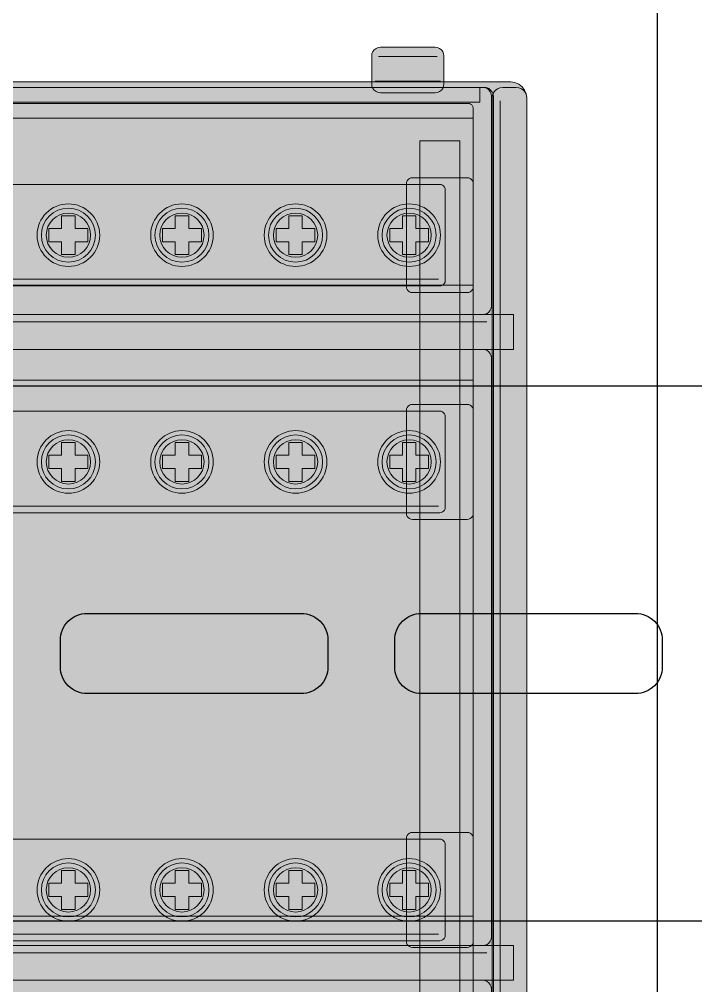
# Model space of a CAD drawing. Header units: millimetres. Extents: x 2517 to 4319, y 573 to 1664.
# Drawn here: x 2937.7 to 2988.3, y 631.2 to 703.5 of the extents above; entities that cross this region are included whole.
import ezdxf

# ---------------------------------------------------------------- set-up
doc = ezdxf.new("R2010")
doc.units = ezdxf.units.MM
for name, color, linetype, lineweight in [('EKF_DETAILS', 7, 'Continuous', 5), ('EKF_FILL', 7, 'Continuous', 5), ('EKF_OUTLINE', 7, 'Continuous', 13), ('EKF_TERMINALS', 7, 'Continuous', 5)]:
    doc.layers.add(name, color=color, linetype=linetype, lineweight=lineweight)

# ---------------------------------------------------------------- blocks, each defined once
blk = doc.blocks.new('*U7')
at = {"ltscale": 2}
blk.add_lwpolyline([(0, 20), (0, -20), (895.8, -20), (895.8, 20), (0, 20)], dxfattribs=at)
for points in [[(415.234, 3), (431.234, 3, -0.414214), (433.234, 1), (433.234, -1, -0.414214), (431.234, -3), (415.234, -3, -0.414214), (413.234, -1), (413.234, 1, -0.414214)], [(440.234, 3), (456.234, 3, -0.414214), (458.234, 1), (458.234, -1, -0.414214), (456.234, -3), (440.234, -3, -0.414214), (438.234, -1), (438.234, 1, -0.414214)]]:
    blk.add_lwpolyline(points, format="xyb", close=True, dxfattribs=at)
blk = doc.blocks.new('EKF_CM_4x15')
at = {"layer": 'EKF_FILL', "true_color": 0x74745f}
blk.add_hatch(color=47, dxfattribs=at).paths.add_polyline_path([(129.65, 90.7), (129.818, 90.678), (129.975, 90.613), (130.11, 90.51), (130.213, 90.375), (130.278, 90.218), (130.3, 90.05), (130.3, 87.95), (130.278, 87.782), (130.213, 87.625), (130.11, 87.49), (129.975, 87.387), (129.818, 87.322), (129.65, 87.3), (125.55, 87.3), (125.382, 87.322), (125.225, 87.387), (125.09, 87.49), (124.987, 87.625), (124.922, 87.782), (124.9, 87.95), (124.9, 90.05), (124.922, 90.218), (124.987, 90.375), (125.09, 90.51), (125.225, 90.613), (125.382, 90.678), (125.55, 90.7)])
at = {"layer": 'EKF_FILL', "true_color": 0xe3e8e5}
blk.add_hatch(color=254, dxfattribs=at).paths.add_polyline_path([(135.3, 88.1), (135.611, 88.059), (135.9, 87.939), (136.149, 87.749), (136.339, 87.5), (136.459, 87.211), (136.5, 86.9), (136.5, 1.2), (136.459, 0.889), (136.339, 0.6), (136.149, 0.351), (135.9, 0.161), (135.611, 0.041), (135.3, 0), (1.2, 0), (0.889, 0.041), (0.6, 0.161), (0.351, 0.351), (0.161, 0.6), (0.041, 0.889), (0, 1.2), (0, 86.9), (0.041, 87.211), (0.161, 87.5), (0.351, 87.749), (0.6, 87.939), (0.889, 88.059), (1.2, 88.1)])
at = {"layer": 'EKF_FILL', "true_color": 0x55564e}
blk.add_hatch(color=251, dxfattribs=at).paths.add_polyline_path([(133.3, 87.7), (133.481, 87.676), (133.65, 87.606), (133.795, 87.495), (133.906, 87.35), (133.976, 87.181), (134, 87), (134, 1.4), (133.976, 1.219), (133.906, 1.05), (133.795, 0.905), (133.65, 0.794), (133.481, 0.724), (133.3, 0.7), (3.2, 0.7), (3.019, 0.724), (2.85, 0.794), (2.705, 0.905), (2.594, 1.05), (2.524, 1.219), (2.5, 1.4), (2.5, 87), (2.524, 87.181), (2.594, 87.35), (2.705, 87.495), (2.85, 87.606), (3.019, 87.676), (3.2, 87.7)])
at = {"layer": 'EKF_FILL', "true_color": 0x797c6b}
blk.add_hatch(color=8, dxfattribs=at).paths.add_polyline_path([(3.5, 87.7), (133, 87.7), (133, 86.6), (3.5, 86.6)])
at = {"layer": 'EKF_FILL', "true_color": 0xe4e9e6}
blk.add_hatch(color=254, dxfattribs=at).paths.add_polyline_path([(135.7, 87.7), (135.907, 87.673), (136.1, 87.593), (136.266, 87.466), (136.393, 87.3), (136.473, 87.107), (136.5, 86.9), (136.5, 0.8), (136.473, 0.593), (136.393, 0.4), (136.266, 0.234), (136.1, 0.107), (135.907, 0.027), (135.7, 0), (134.7, 0), (134.493, 0.027), (134.3, 0.107), (134.134, 0.234), (134.007, 0.4), (133.927, 0.593), (133.9, 0.8), (133.9, 86.9), (133.927, 87.107), (134.007, 87.3), (134.134, 87.466), (134.3, 87.593), (134.493, 87.673), (134.7, 87.7)])
at = {"layer": 'EKF_FILL', "true_color": 0x8b8e81}
for points in [[(3.3, 86.9), (133.2, 86.9), (133.2, 85.7), (3.3, 85.7)], [(3.3, 67.3), (133.2, 67.3), (133.2, 66.1), (3.3, 66.1)]]:
    blk.add_hatch(color=252, dxfattribs=at).paths.add_polyline_path(points)
at = {"layer": 'EKF_FILL', "true_color": 0x66665a}
blk.add_hatch(color=251, dxfattribs=at).paths.add_polyline_path([(132.1, 86.5), (132.204, 86.486), (132.3, 86.446), (132.383, 86.383), (132.446, 86.3), (132.486, 86.204), (132.5, 86.1), (132.5, 2.3), (132.486, 2.196), (132.446, 2.1), (132.383, 2.017), (132.3, 1.954), (132.204, 1.914), (132.1, 1.9), (4.4, 1.9), (4.296, 1.914), (4.2, 1.954), (4.117, 2.017), (4.054, 2.1), (4.014, 2.196), (4, 2.3), (4, 86.1), (4.014, 86.204), (4.054, 86.3), (4.117, 86.383), (4.2, 86.446), (4.296, 86.486), (4.4, 86.5)])
at = {"layer": 'EKF_FILL', "true_color": 0x7d7d6d}
blk.add_hatch(color=8, dxfattribs=at).paths.add_polyline_path([(128.5, 83.7), (131.5, 83.7), (131.5, 5), (128.5, 5)])
at = {"layer": 'EKF_FILL', "true_color": 0x8b805d}
for points in [[(130, 80.442), (130.104, 80.428), (130.2, 80.388), (130.283, 80.324), (130.346, 80.242), (130.386, 80.145), (130.4, 80.041), (130.4, 73.242), (130.386, 73.138), (130.346, 73.041), (130.283, 72.959), (130.2, 72.895), (130.104, 72.855), (130, 72.841), (6.5, 72.841), (6.396, 72.855), (6.3, 72.895), (6.217, 72.959), (6.154, 73.041), (6.114, 73.138), (6.1, 73.242), (6.1, 80.041), (6.114, 80.145), (6.154, 80.242), (6.217, 80.324), (6.3, 80.388), (6.396, 80.428), (6.5, 80.442)], [(130, 63.481), (130.104, 63.467), (130.2, 63.427), (130.283, 63.363), (130.346, 63.281), (130.386, 63.184), (130.4, 63.081), (130.4, 56.281), (130.386, 56.177), (130.346, 56.081), (130.283, 55.998), (130.2, 55.934), (130.104, 55.894), (130, 55.881), (6.5, 55.881), (6.396, 55.894), (6.3, 55.934), (6.217, 55.998), (6.154, 56.081), (6.114, 56.177), (6.1, 56.281), (6.1, 63.081), (6.114, 63.184), (6.154, 63.281), (6.217, 63.363), (6.3, 63.427), (6.396, 63.467), (6.5, 63.481)], [(130, 31.463), (130.104, 31.45), (130.2, 31.41), (130.283, 31.346), (130.346, 31.264), (130.386, 31.167), (130.4, 31.064), (130.4, 24.264), (130.386, 24.16), (130.346, 24.064), (130.283, 23.981), (130.2, 23.917), (130.104, 23.877), (130, 23.863), (6.5, 23.863), (6.396, 23.877), (6.3, 23.917), (6.217, 23.981), (6.154, 24.064), (6.114, 24.16), (6.1, 24.264), (6.1, 31.064), (6.114, 31.167), (6.154, 31.264), (6.217, 31.346), (6.3, 31.41), (6.396, 31.45), (6.5, 31.463)]]:
    blk.add_hatch(color=45, dxfattribs=at).paths.add_polyline_path(points)
at = {"layer": 'EKF_FILL', "true_color": 0x56594c}
for points in [[(132.05, 80.942), (132.166, 80.926), (132.275, 80.881), (132.368, 80.81), (132.44, 80.716), (132.485, 80.608), (132.5, 80.492), (132.5, 72.791), (132.485, 72.675), (132.44, 72.567), (132.368, 72.473), (132.275, 72.402), (132.166, 72.357), (132.05, 72.341), (127.95, 72.341), (127.834, 72.357), (127.725, 72.402), (127.632, 72.473), (127.56, 72.567), (127.515, 72.675), (127.5, 72.791), (127.5, 80.492), (127.515, 80.608), (127.56, 80.716), (127.632, 80.81), (127.725, 80.881), (127.834, 80.926), (127.95, 80.942)], [(132.05, 63.981), (132.166, 63.965), (132.275, 63.92), (132.368, 63.849), (132.44, 63.756), (132.485, 63.647), (132.5, 63.531), (132.5, 55.831), (132.485, 55.714), (132.44, 55.606), (132.368, 55.512), (132.275, 55.441), (132.166, 55.396), (132.05, 55.381), (127.95, 55.381), (127.834, 55.396), (127.725, 55.441), (127.632, 55.512), (127.56, 55.606), (127.515, 55.714), (127.5, 55.831), (127.5, 63.531), (127.515, 63.647), (127.56, 63.756), (127.632, 63.849), (127.725, 63.92), (127.834, 63.965), (127.95, 63.981)], [(132.05, 31.963), (132.166, 31.948), (132.275, 31.903), (132.368, 31.832), (132.44, 31.738), (132.485, 31.63), (132.5, 31.514), (132.5, 23.814), (132.485, 23.697), (132.44, 23.589), (132.368, 23.495), (132.275, 23.424), (132.166, 23.379), (132.05, 23.363), (127.95, 23.363), (127.834, 23.379), (127.725, 23.424), (127.632, 23.495), (127.56, 23.589), (127.515, 23.697), (127.5, 23.814), (127.5, 31.514), (127.515, 31.63), (127.56, 31.738), (127.632, 31.832), (127.725, 31.903), (127.834, 31.948), (127.95, 31.963)]]:
    blk.add_hatch(color=251, dxfattribs=at).paths.add_polyline_path(points)
at = {"layer": 'EKF_FILL', "true_color": 0x625f4e}
for points in [[(104.561, 76.642), (104.541, 76.336), (104.482, 76.036), (104.383, 75.746), (104.248, 75.472), (104.078, 75.217), (103.876, 74.987), (103.646, 74.785), (103.391, 74.615), (103.117, 74.48), (102.827, 74.381), (102.527, 74.322), (102.221, 74.302), (101.916, 74.322), (101.616, 74.381), (101.326, 74.48), (101.051, 74.615), (100.797, 74.785), (100.567, 74.987), (100.365, 75.217), (100.195, 75.472), (100.06, 75.746), (99.961, 76.036), (99.901, 76.336), (99.881, 76.642), (99.901, 76.947), (99.961, 77.247), (100.06, 77.537), (100.195, 77.811), (100.365, 78.066), (100.567, 78.296), (100.797, 78.498), (101.051, 78.668), (101.326, 78.803), (101.616, 78.902), (101.916, 78.961), (102.221, 78.981), (102.527, 78.961), (102.827, 78.902), (103.117, 78.803), (103.391, 78.668), (103.646, 78.498), (103.876, 78.296), (104.078, 78.066), (104.248, 77.811), (104.383, 77.537), (104.482, 77.247), (104.541, 76.947)], [(113.054, 76.642), (113.034, 76.336), (112.975, 76.036), (112.876, 75.746), (112.741, 75.472), (112.571, 75.217), (112.369, 74.987), (112.139, 74.785), (111.884, 74.615), (111.61, 74.48), (111.32, 74.381), (111.02, 74.322), (110.714, 74.302), (110.409, 74.322), (110.109, 74.381), (109.819, 74.48), (109.544, 74.615), (109.29, 74.785), (109.06, 74.987), (108.858, 75.217), (108.688, 75.472), (108.552, 75.746), (108.454, 76.036), (108.394, 76.336), (108.374, 76.642), (108.394, 76.947), (108.454, 77.247), (108.552, 77.537), (108.688, 77.811), (108.858, 78.066), (109.06, 78.296), (109.29, 78.498), (109.544, 78.668), (109.819, 78.803), (110.109, 78.902), (110.409, 78.961), (110.714, 78.981), (111.02, 78.961), (111.32, 78.902), (111.61, 78.803), (111.884, 78.668), (112.139, 78.498), (112.369, 78.296), (112.571, 78.066), (112.741, 77.811), (112.876, 77.537), (112.975, 77.247), (113.034, 76.947)], [(121.547, 76.642), (121.527, 76.336), (121.467, 76.036), (121.369, 75.746), (121.234, 75.472), (121.064, 75.217), (120.862, 74.987), (120.632, 74.785), (120.377, 74.615), (120.103, 74.48), (119.813, 74.381), (119.513, 74.322), (119.207, 74.302), (118.902, 74.322), (118.602, 74.381), (118.312, 74.48), (118.037, 74.615), (117.783, 74.785), (117.553, 74.987), (117.351, 75.217), (117.181, 75.472), (117.045, 75.746), (116.947, 76.036), (116.887, 76.336), (116.867, 76.642), (116.887, 76.947), (116.947, 77.247), (117.045, 77.537), (117.181, 77.811), (117.351, 78.066), (117.553, 78.296), (117.783, 78.498), (118.037, 78.668), (118.312, 78.803), (118.602, 78.902), (118.902, 78.961), (119.207, 78.981), (119.513, 78.961), (119.813, 78.902), (120.103, 78.803), (120.377, 78.668), (120.632, 78.498), (120.862, 78.296), (121.064, 78.066), (121.234, 77.811), (121.369, 77.537), (121.467, 77.247), (121.527, 76.947)], [(130.04, 76.642), (130.02, 76.336), (129.96, 76.036), (129.862, 75.746), (129.726, 75.472), (129.556, 75.217), (129.355, 74.987), (129.125, 74.785), (128.87, 74.615), (128.595, 74.48), (128.306, 74.381), (128.005, 74.322), (127.7, 74.302), (127.395, 74.322), (127.094, 74.381), (126.805, 74.48), (126.53, 74.615), (126.275, 74.785), (126.045, 74.987), (125.844, 75.217), (125.674, 75.472), (125.538, 75.746), (125.44, 76.036), (125.38, 76.336), (125.36, 76.642), (125.38, 76.947), (125.44, 77.247), (125.538, 77.537), (125.674, 77.811), (125.844, 78.066), (126.045, 78.296), (126.275, 78.498), (126.53, 78.668), (126.805, 78.803), (127.094, 78.902), (127.395, 78.961), (127.7, 78.981), (128.005, 78.961), (128.306, 78.902), (128.595, 78.803), (128.87, 78.668), (129.125, 78.498), (129.355, 78.296), (129.556, 78.066), (129.726, 77.811), (129.862, 77.537), (129.96, 77.247), (130.02, 76.947)], [(104.561, 59.681), (104.541, 59.375), (104.482, 59.075), (104.383, 58.785), (104.248, 58.511), (104.078, 58.256), (103.876, 58.026), (103.646, 57.824), (103.391, 57.654), (103.117, 57.519), (102.827, 57.42), (102.527, 57.361), (102.221, 57.341), (101.916, 57.361), (101.616, 57.42), (101.326, 57.519), (101.051, 57.654), (100.797, 57.824), (100.567, 58.026), (100.365, 58.256), (100.195, 58.511), (100.06, 58.785), (99.961, 59.075), (99.901, 59.375), (99.881, 59.681), (99.901, 59.986), (99.961, 60.286), (100.06, 60.576), (100.195, 60.851), (100.365, 61.105), (100.567, 61.335), (100.797, 61.537), (101.051, 61.707), (101.326, 61.842), (101.616, 61.941), (101.916, 62.001), (102.221, 62.021), (102.527, 62.001), (102.827, 61.941), (103.117, 61.842), (103.391, 61.707), (103.646, 61.537), (103.876, 61.335), (104.078, 61.105), (104.248, 60.851), (104.383, 60.576), (104.482, 60.286), (104.541, 59.986)], [(113.054, 59.681), (113.034, 59.375), (112.975, 59.075), (112.876, 58.785), (112.741, 58.511), (112.571, 58.256), (112.369, 58.026), (112.139, 57.824), (111.884, 57.654), (111.61, 57.519), (111.32, 57.42), (111.02, 57.361), (110.714, 57.341), (110.409, 57.361), (110.109, 57.42), (109.819, 57.519), (109.544, 57.654), (109.29, 57.824), (109.06, 58.026), (108.858, 58.256), (108.688, 58.511), (108.552, 58.785), (108.454, 59.075), (108.394, 59.375), (108.374, 59.681), (108.394, 59.986), (108.454, 60.286), (108.552, 60.576), (108.688, 60.851), (108.858, 61.105), (109.06, 61.335), (109.29, 61.537), (109.544, 61.707), (109.819, 61.842), (110.109, 61.941), (110.409, 62.001), (110.714, 62.021), (111.02, 62.001), (111.32, 61.941), (111.61, 61.842), (111.884, 61.707), (112.139, 61.537), (112.369, 61.335), (112.571, 61.105), (112.741, 60.851), (112.876, 60.576), (112.975, 60.286), (113.034, 59.986)], [(121.547, 59.681), (121.527, 59.375), (121.467, 59.075), (121.369, 58.785), (121.234, 58.511), (121.064, 58.256), (120.862, 58.026), (120.632, 57.824), (120.377, 57.654), (120.103, 57.519), (119.813, 57.42), (119.513, 57.361), (119.207, 57.341), (118.902, 57.361), (118.602, 57.42), (118.312, 57.519), (118.037, 57.654), (117.783, 57.824), (117.553, 58.026), (117.351, 58.256), (117.181, 58.511), (117.045, 58.785), (116.947, 59.075), (116.887, 59.375), (116.867, 59.681), (116.887, 59.986), (116.947, 60.286), (117.045, 60.576), (117.181, 60.851), (117.351, 61.105), (117.553, 61.335), (117.783, 61.537), (118.037, 61.707), (118.312, 61.842), (118.602, 61.941), (118.902, 62.001), (119.207, 62.021), (119.513, 62.001), (119.813, 61.941), (120.103, 61.842), (120.377, 61.707), (120.632, 61.537), (120.862, 61.335), (121.064, 61.105), (121.234, 60.851), (121.369, 60.576), (121.467, 60.286), (121.527, 59.986)], [(130.04, 59.681), (130.02, 59.375), (129.96, 59.075), (129.862, 58.785), (129.726, 58.511), (129.556, 58.256), (129.355, 58.026), (129.125, 57.824), (128.87, 57.654), (128.595, 57.519), (128.306, 57.42), (128.005, 57.361), (127.7, 57.341), (127.395, 57.361), (127.094, 57.42), (126.805, 57.519), (126.53, 57.654), (126.275, 57.824), (126.045, 58.026), (125.844, 58.256), (125.674, 58.511), (125.538, 58.785), (125.44, 59.075), (125.38, 59.375), (125.36, 59.681), (125.38, 59.986), (125.44, 60.286), (125.538, 60.576), (125.674, 60.851), (125.844, 61.105), (126.045, 61.335), (126.275, 61.537), (126.53, 61.707), (126.805, 61.842), (127.094, 61.941), (127.395, 62.001), (127.7, 62.021), (128.005, 62.001), (128.306, 61.941), (128.595, 61.842), (128.87, 61.707), (129.125, 61.537), (129.355, 61.335), (129.556, 61.105), (129.726, 60.851), (129.862, 60.576), (129.96, 60.286), (130.02, 59.986)], [(104.561, 27.664), (104.541, 27.358), (104.482, 27.058), (104.383, 26.768), (104.248, 26.494), (104.078, 26.239), (103.876, 26.009), (103.646, 25.807), (103.391, 25.637), (103.117, 25.502), (102.827, 25.403), (102.527, 25.344), (102.221, 25.324), (101.916, 25.344), (101.616, 25.403), (101.326, 25.502), (101.051, 25.637), (100.797, 25.807), (100.567, 26.009), (100.365, 26.239), (100.195, 26.494), (100.06, 26.768), (99.961, 27.058), (99.901, 27.358), (99.881, 27.664), (99.901, 27.969), (99.961, 28.269), (100.06, 28.559), (100.195, 28.834), (100.365, 29.088), (100.567, 29.318), (100.797, 29.52), (101.051, 29.69), (101.326, 29.825), (101.616, 29.924), (101.916, 29.983), (102.221, 30.004), (102.527, 29.983), (102.827, 29.924), (103.117, 29.825), (103.391, 29.69), (103.646, 29.52), (103.876, 29.318), (104.078, 29.088), (104.248, 28.834), (104.383, 28.559), (104.482, 28.269), (104.541, 27.969)], [(113.054, 27.664), (113.034, 27.358), (112.975, 27.058), (112.876, 26.768), (112.741, 26.494), (112.571, 26.239), (112.369, 26.009), (112.139, 25.807), (111.884, 25.637), (111.61, 25.502), (111.32, 25.403), (111.02, 25.344), (110.714, 25.324), (110.409, 25.344), (110.109, 25.403), (109.819, 25.502), (109.544, 25.637), (109.29, 25.807), (109.06, 26.009), (108.858, 26.239), (108.688, 26.494), (108.552, 26.768), (108.454, 27.058), (108.394, 27.358), (108.374, 27.664), (108.394, 27.969), (108.454, 28.269), (108.552, 28.559), (108.688, 28.834), (108.858, 29.088), (109.06, 29.318), (109.29, 29.52), (109.544, 29.69), (109.819, 29.825), (110.109, 29.924), (110.409, 29.983), (110.714, 30.004), (111.02, 29.983), (111.32, 29.924), (111.61, 29.825), (111.884, 29.69), (112.139, 29.52), (112.369, 29.318), (112.571, 29.088), (112.741, 28.834), (112.876, 28.559), (112.975, 28.269), (113.034, 27.969)], [(121.547, 27.664), (121.527, 27.358), (121.467, 27.058), (121.369, 26.768), (121.234, 26.494), (121.064, 26.239), (120.862, 26.009), (120.632, 25.807), (120.377, 25.637), (120.103, 25.502), (119.813, 25.403), (119.513, 25.344), (119.207, 25.324), (118.902, 25.344), (118.602, 25.403), (118.312, 25.502), (118.037, 25.637), (117.783, 25.807), (117.553, 26.009), (117.351, 26.239), (117.181, 26.494), (117.045, 26.768), (116.947, 27.058), (116.887, 27.358), (116.867, 27.664), (116.887, 27.969), (116.947, 28.269), (117.045, 28.559), (117.181, 28.834), (117.351, 29.088), (117.553, 29.318), (117.783, 29.52), (118.037, 29.69), (118.312, 29.825), (118.602, 29.924), (118.902, 29.983), (119.207, 30.004), (119.513, 29.983), (119.813, 29.924), (120.103, 29.825), (120.377, 29.69), (120.632, 29.52), (120.862, 29.318), (121.064, 29.088), (121.234, 28.834), (121.369, 28.559), (121.467, 28.269), (121.527, 27.969)], [(130.04, 27.664), (130.02, 27.358), (129.96, 27.058), (129.862, 26.768), (129.726, 26.494), (129.556, 26.239), (129.355, 26.009), (129.125, 25.807), (128.87, 25.637), (128.595, 25.502), (128.306, 25.403), (128.005, 25.344), (127.7, 25.324), (127.395, 25.344), (127.094, 25.403), (126.805, 25.502), (126.53, 25.637), (126.275, 25.807), (126.045, 26.009), (125.844, 26.239), (125.674, 26.494), (125.538, 26.768), (125.44, 27.058), (125.38, 27.358), (125.36, 27.664), (125.38, 27.969), (125.44, 28.269), (125.538, 28.559), (125.674, 28.834), (125.844, 29.088), (126.045, 29.318), (126.275, 29.52), (126.53, 29.69), (126.805, 29.825), (127.094, 29.924), (127.395, 29.983), (127.7, 30.004), (128.005, 29.983), (128.306, 29.924), (128.595, 29.825), (128.87, 29.69), (129.125, 29.52), (129.355, 29.318), (129.556, 29.088), (129.726, 28.834), (129.862, 28.559), (129.96, 28.269), (130.02, 27.969)]]:
    blk.add_hatch(color=251, dxfattribs=at).paths.add_polyline_path(points)
at = {"layer": 'EKF_FILL', "true_color": 0x909087}
for points in [[(104.241, 76.642), (104.224, 76.378), (104.173, 76.119), (104.088, 75.868), (103.971, 75.632), (103.824, 75.412), (103.65, 75.213), (103.451, 75.039), (103.231, 74.892), (102.994, 74.775), (102.744, 74.69), (102.485, 74.639), (102.221, 74.621), (101.958, 74.639), (101.699, 74.69), (101.448, 74.775), (101.211, 74.892), (100.992, 75.039), (100.793, 75.213), (100.619, 75.412), (100.472, 75.632), (100.355, 75.868), (100.27, 76.119), (100.219, 76.378), (100.201, 76.642), (100.219, 76.905), (100.27, 77.164), (100.355, 77.415), (100.472, 77.651), (100.619, 77.871), (100.793, 78.07), (100.992, 78.244), (101.211, 78.391), (101.448, 78.508), (101.699, 78.593), (101.958, 78.644), (102.221, 78.662), (102.485, 78.644), (102.744, 78.593), (102.994, 78.508), (103.231, 78.391), (103.451, 78.244), (103.65, 78.07), (103.824, 77.871), (103.971, 77.651), (104.088, 77.415), (104.173, 77.164), (104.224, 76.905)], [(112.734, 76.642), (112.717, 76.378), (112.665, 76.119), (112.581, 75.868), (112.464, 75.632), (112.317, 75.412), (112.143, 75.213), (111.944, 75.039), (111.724, 74.892), (111.487, 74.775), (111.237, 74.69), (110.978, 74.639), (110.714, 74.621), (110.451, 74.639), (110.191, 74.69), (109.941, 74.775), (109.704, 74.892), (109.485, 75.039), (109.286, 75.213), (109.112, 75.412), (108.965, 75.632), (108.848, 75.868), (108.763, 76.119), (108.712, 76.378), (108.694, 76.642), (108.712, 76.905), (108.763, 77.164), (108.848, 77.415), (108.965, 77.651), (109.112, 77.871), (109.286, 78.07), (109.485, 78.244), (109.704, 78.391), (109.941, 78.508), (110.191, 78.593), (110.451, 78.644), (110.714, 78.662), (110.978, 78.644), (111.237, 78.593), (111.487, 78.508), (111.724, 78.391), (111.944, 78.244), (112.143, 78.07), (112.317, 77.871), (112.464, 77.651), (112.581, 77.415), (112.665, 77.164), (112.717, 76.905)], [(121.227, 76.642), (121.21, 76.378), (121.158, 76.119), (121.073, 75.868), (120.957, 75.632), (120.81, 75.412), (120.635, 75.213), (120.437, 75.039), (120.217, 74.892), (119.98, 74.775), (119.73, 74.69), (119.471, 74.639), (119.207, 74.621), (118.943, 74.639), (118.684, 74.69), (118.434, 74.775), (118.197, 74.892), (117.977, 75.039), (117.779, 75.213), (117.605, 75.412), (117.458, 75.632), (117.341, 75.868), (117.256, 76.119), (117.204, 76.378), (117.187, 76.642), (117.204, 76.905), (117.256, 77.164), (117.341, 77.415), (117.458, 77.651), (117.605, 77.871), (117.779, 78.07), (117.977, 78.244), (118.197, 78.391), (118.434, 78.508), (118.684, 78.593), (118.943, 78.644), (119.207, 78.662), (119.471, 78.644), (119.73, 78.593), (119.98, 78.508), (120.217, 78.391), (120.437, 78.244), (120.635, 78.07), (120.81, 77.871), (120.957, 77.651), (121.073, 77.415), (121.158, 77.164), (121.21, 76.905)], [(129.72, 76.642), (129.703, 76.378), (129.651, 76.119), (129.566, 75.868), (129.449, 75.632), (129.303, 75.412), (129.128, 75.213), (128.93, 75.039), (128.71, 74.892), (128.473, 74.775), (128.223, 74.69), (127.964, 74.639), (127.7, 74.621), (127.436, 74.639), (127.177, 74.69), (126.927, 74.775), (126.69, 74.892), (126.47, 75.039), (126.272, 75.213), (126.097, 75.412), (125.951, 75.632), (125.834, 75.868), (125.749, 76.119), (125.697, 76.378), (125.68, 76.642), (125.697, 76.905), (125.749, 77.164), (125.834, 77.415), (125.951, 77.651), (126.097, 77.871), (126.272, 78.07), (126.47, 78.244), (126.69, 78.391), (126.927, 78.508), (127.177, 78.593), (127.436, 78.644), (127.7, 78.662), (127.964, 78.644), (128.223, 78.593), (128.473, 78.508), (128.71, 78.391), (128.93, 78.244), (129.128, 78.07), (129.303, 77.871), (129.449, 77.651), (129.566, 77.415), (129.651, 77.164), (129.703, 76.905)], [(104.241, 59.681), (104.224, 59.417), (104.173, 59.158), (104.088, 58.908), (103.971, 58.671), (103.824, 58.451), (103.65, 58.252), (103.451, 58.078), (103.231, 57.931), (102.994, 57.814), (102.744, 57.729), (102.485, 57.678), (102.221, 57.661), (101.958, 57.678), (101.699, 57.729), (101.448, 57.814), (101.211, 57.931), (100.992, 58.078), (100.793, 58.252), (100.619, 58.451), (100.472, 58.671), (100.355, 58.908), (100.27, 59.158), (100.219, 59.417), (100.201, 59.681), (100.219, 59.944), (100.27, 60.203), (100.355, 60.454), (100.472, 60.691), (100.619, 60.91), (100.793, 61.109), (100.992, 61.283), (101.211, 61.43), (101.448, 61.547), (101.699, 61.632), (101.958, 61.683), (102.221, 61.701), (102.485, 61.683), (102.744, 61.632), (102.994, 61.547), (103.231, 61.43), (103.451, 61.283), (103.65, 61.109), (103.824, 60.91), (103.971, 60.691), (104.088, 60.454), (104.173, 60.203), (104.224, 59.944)], [(112.734, 59.681), (112.717, 59.417), (112.665, 59.158), (112.581, 58.908), (112.464, 58.671), (112.317, 58.451), (112.143, 58.252), (111.944, 58.078), (111.724, 57.931), (111.487, 57.814), (111.237, 57.729), (110.978, 57.678), (110.714, 57.661), (110.451, 57.678), (110.191, 57.729), (109.941, 57.814), (109.704, 57.931), (109.485, 58.078), (109.286, 58.252), (109.112, 58.451), (108.965, 58.671), (108.848, 58.908), (108.763, 59.158), (108.712, 59.417), (108.694, 59.681), (108.712, 59.944), (108.763, 60.203), (108.848, 60.454), (108.965, 60.691), (109.112, 60.91), (109.286, 61.109), (109.485, 61.283), (109.704, 61.43), (109.941, 61.547), (110.191, 61.632), (110.451, 61.683), (110.714, 61.701), (110.978, 61.683), (111.237, 61.632), (111.487, 61.547), (111.724, 61.43), (111.944, 61.283), (112.143, 61.109), (112.317, 60.91), (112.464, 60.691), (112.581, 60.454), (112.665, 60.203), (112.717, 59.944)], [(121.227, 59.681), (121.21, 59.417), (121.158, 59.158), (121.073, 58.908), (120.957, 58.671), (120.81, 58.451), (120.635, 58.252), (120.437, 58.078), (120.217, 57.931), (119.98, 57.814), (119.73, 57.729), (119.471, 57.678), (119.207, 57.661), (118.943, 57.678), (118.684, 57.729), (118.434, 57.814), (118.197, 57.931), (117.977, 58.078), (117.779, 58.252), (117.605, 58.451), (117.458, 58.671), (117.341, 58.908), (117.256, 59.158), (117.204, 59.417), (117.187, 59.681), (117.204, 59.944), (117.256, 60.203), (117.341, 60.454), (117.458, 60.691), (117.605, 60.91), (117.779, 61.109), (117.977, 61.283), (118.197, 61.43), (118.434, 61.547), (118.684, 61.632), (118.943, 61.683), (119.207, 61.701), (119.471, 61.683), (119.73, 61.632), (119.98, 61.547), (120.217, 61.43), (120.437, 61.283), (120.635, 61.109), (120.81, 60.91), (120.957, 60.691), (121.073, 60.454), (121.158, 60.203), (121.21, 59.944)], [(129.72, 59.681), (129.703, 59.417), (129.651, 59.158), (129.566, 58.908), (129.449, 58.671), (129.303, 58.451), (129.128, 58.252), (128.93, 58.078), (128.71, 57.931), (128.473, 57.814), (128.223, 57.729), (127.964, 57.678), (127.7, 57.661), (127.436, 57.678), (127.177, 57.729), (126.927, 57.814), (126.69, 57.931), (126.47, 58.078), (126.272, 58.252), (126.097, 58.451), (125.951, 58.671), (125.834, 58.908), (125.749, 59.158), (125.697, 59.417), (125.68, 59.681), (125.697, 59.944), (125.749, 60.203), (125.834, 60.454), (125.951, 60.691), (126.097, 60.91), (126.272, 61.109), (126.47, 61.283), (126.69, 61.43), (126.927, 61.547), (127.177, 61.632), (127.436, 61.683), (127.7, 61.701), (127.964, 61.683), (128.223, 61.632), (128.473, 61.547), (128.71, 61.43), (128.93, 61.283), (129.128, 61.109), (129.303, 60.91), (129.449, 60.691), (129.566, 60.454), (129.651, 60.203), (129.703, 59.944)], [(104.241, 27.664), (104.224, 27.4), (104.173, 27.141), (104.088, 26.89), (103.971, 26.654), (103.824, 26.434), (103.65, 26.235), (103.451, 26.061), (103.231, 25.914), (102.994, 25.797), (102.744, 25.712), (102.485, 25.661), (102.221, 25.643), (101.958, 25.661), (101.699, 25.712), (101.448, 25.797), (101.211, 25.914), (100.992, 26.061), (100.793, 26.235), (100.619, 26.434), (100.472, 26.654), (100.355, 26.89), (100.27, 27.141), (100.219, 27.4), (100.201, 27.664), (100.219, 27.927), (100.27, 28.186), (100.355, 28.437), (100.472, 28.674), (100.619, 28.893), (100.793, 29.092), (100.992, 29.266), (101.211, 29.413), (101.448, 29.53), (101.699, 29.615), (101.958, 29.666), (102.221, 29.684), (102.485, 29.666), (102.744, 29.615), (102.994, 29.53), (103.231, 29.413), (103.451, 29.266), (103.65, 29.092), (103.824, 28.893), (103.971, 28.674), (104.088, 28.437), (104.173, 28.186), (104.224, 27.927)], [(112.734, 27.664), (112.717, 27.4), (112.665, 27.141), (112.581, 26.89), (112.464, 26.654), (112.317, 26.434), (112.143, 26.235), (111.944, 26.061), (111.724, 25.914), (111.487, 25.797), (111.237, 25.712), (110.978, 25.661), (110.714, 25.643), (110.451, 25.661), (110.191, 25.712), (109.941, 25.797), (109.704, 25.914), (109.485, 26.061), (109.286, 26.235), (109.112, 26.434), (108.965, 26.654), (108.848, 26.89), (108.763, 27.141), (108.712, 27.4), (108.694, 27.664), (108.712, 27.927), (108.763, 28.186), (108.848, 28.437), (108.965, 28.674), (109.112, 28.893), (109.286, 29.092), (109.485, 29.266), (109.704, 29.413), (109.941, 29.53), (110.191, 29.615), (110.451, 29.666), (110.714, 29.684), (110.978, 29.666), (111.237, 29.615), (111.487, 29.53), (111.724, 29.413), (111.944, 29.266), (112.143, 29.092), (112.317, 28.893), (112.464, 28.674), (112.581, 28.437), (112.665, 28.186), (112.717, 27.927)], [(121.227, 27.664), (121.21, 27.4), (121.158, 27.141), (121.073, 26.89), (120.957, 26.654), (120.81, 26.434), (120.635, 26.235), (120.437, 26.061), (120.217, 25.914), (119.98, 25.797), (119.73, 25.712), (119.471, 25.661), (119.207, 25.643), (118.943, 25.661), (118.684, 25.712), (118.434, 25.797), (118.197, 25.914), (117.977, 26.061), (117.779, 26.235), (117.605, 26.434), (117.458, 26.654), (117.341, 26.89), (117.256, 27.141), (117.204, 27.4), (117.187, 27.664), (117.204, 27.927), (117.256, 28.186), (117.341, 28.437), (117.458, 28.674), (117.605, 28.893), (117.779, 29.092), (117.977, 29.266), (118.197, 29.413), (118.434, 29.53), (118.684, 29.615), (118.943, 29.666), (119.207, 29.684), (119.471, 29.666), (119.73, 29.615), (119.98, 29.53), (120.217, 29.413), (120.437, 29.266), (120.635, 29.092), (120.81, 28.893), (120.957, 28.674), (121.073, 28.437), (121.158, 28.186), (121.21, 27.927)], [(129.72, 27.664), (129.703, 27.4), (129.651, 27.141), (129.566, 26.89), (129.449, 26.654), (129.303, 26.434), (129.128, 26.235), (128.93, 26.061), (128.71, 25.914), (128.473, 25.797), (128.223, 25.712), (127.964, 25.661), (127.7, 25.643), (127.436, 25.661), (127.177, 25.712), (126.927, 25.797), (126.69, 25.914), (126.47, 26.061), (126.272, 26.235), (126.097, 26.434), (125.951, 26.654), (125.834, 26.89), (125.749, 27.141), (125.697, 27.4), (125.68, 27.664), (125.697, 27.927), (125.749, 28.186), (125.834, 28.437), (125.951, 28.674), (126.097, 28.893), (126.272, 29.092), (126.47, 29.266), (126.69, 29.413), (126.927, 29.53), (127.177, 29.615), (127.436, 29.666), (127.7, 29.684), (127.964, 29.666), (128.223, 29.615), (128.473, 29.53), (128.71, 29.413), (128.93, 29.266), (129.128, 29.092), (129.303, 28.893), (129.449, 28.674), (129.566, 28.437), (129.651, 28.186), (129.703, 27.927)]]:
    blk.add_hatch(color=252, dxfattribs=at).paths.add_polyline_path(points)
at = {"layer": 'EKF_FILL', "true_color": 0x797d75}
for points in [[(103.878, 76.642), (103.864, 76.425), (103.821, 76.213), (103.752, 76.008), (103.656, 75.813), (103.536, 75.633), (103.393, 75.47), (103.23, 75.327), (103.05, 75.207), (102.855, 75.111), (102.65, 75.042), (102.438, 74.999), (102.221, 74.985), (102.005, 74.999), (101.793, 75.042), (101.588, 75.111), (101.393, 75.207), (101.213, 75.327), (101.05, 75.47), (100.907, 75.633), (100.787, 75.813), (100.691, 76.008), (100.621, 76.213), (100.579, 76.425), (100.565, 76.642), (100.579, 76.858), (100.621, 77.07), (100.691, 77.275), (100.787, 77.47), (100.907, 77.65), (101.05, 77.813), (101.213, 77.956), (101.393, 78.076), (101.588, 78.172), (101.793, 78.241), (102.005, 78.284), (102.221, 78.298), (102.438, 78.284), (102.65, 78.241), (102.855, 78.172), (103.05, 78.076), (103.23, 77.956), (103.393, 77.813), (103.536, 77.65), (103.656, 77.47), (103.752, 77.275), (103.821, 77.07), (103.864, 76.858)], [(112.371, 76.642), (112.357, 76.425), (112.314, 76.213), (112.245, 76.008), (112.149, 75.813), (112.028, 75.633), (111.886, 75.47), (111.723, 75.327), (111.542, 75.207), (111.348, 75.111), (111.143, 75.042), (110.93, 74.999), (110.714, 74.985), (110.498, 74.999), (110.286, 75.042), (110.08, 75.111), (109.886, 75.207), (109.706, 75.327), (109.543, 75.47), (109.4, 75.633), (109.28, 75.813), (109.184, 76.008), (109.114, 76.213), (109.072, 76.425), (109.058, 76.642), (109.072, 76.858), (109.114, 77.07), (109.184, 77.275), (109.28, 77.47), (109.4, 77.65), (109.543, 77.813), (109.706, 77.956), (109.886, 78.076), (110.08, 78.172), (110.286, 78.241), (110.498, 78.284), (110.714, 78.298), (110.93, 78.284), (111.143, 78.241), (111.348, 78.172), (111.542, 78.076), (111.723, 77.956), (111.886, 77.813), (112.028, 77.65), (112.149, 77.47), (112.245, 77.275), (112.314, 77.07), (112.357, 76.858)], [(120.864, 76.642), (120.849, 76.425), (120.807, 76.213), (120.737, 76.008), (120.642, 75.813), (120.521, 75.633), (120.378, 75.47), (120.215, 75.327), (120.035, 75.207), (119.841, 75.111), (119.636, 75.042), (119.423, 74.999), (119.207, 74.985), (118.991, 74.999), (118.778, 75.042), (118.573, 75.111), (118.379, 75.207), (118.199, 75.327), (118.036, 75.47), (117.893, 75.633), (117.773, 75.813), (117.677, 76.008), (117.607, 76.213), (117.565, 76.425), (117.551, 76.642), (117.565, 76.858), (117.607, 77.07), (117.677, 77.275), (117.773, 77.47), (117.893, 77.65), (118.036, 77.813), (118.199, 77.956), (118.379, 78.076), (118.573, 78.172), (118.778, 78.241), (118.991, 78.284), (119.207, 78.298), (119.423, 78.284), (119.636, 78.241), (119.841, 78.172), (120.035, 78.076), (120.215, 77.956), (120.378, 77.813), (120.521, 77.65), (120.642, 77.47), (120.737, 77.275), (120.807, 77.07), (120.849, 76.858)], [(129.356, 76.642), (129.342, 76.425), (129.3, 76.213), (129.23, 76.008), (129.134, 75.813), (129.014, 75.633), (128.871, 75.47), (128.708, 75.327), (128.528, 75.207), (128.334, 75.111), (128.129, 75.042), (127.916, 74.999), (127.7, 74.985), (127.484, 74.999), (127.271, 75.042), (127.066, 75.111), (126.872, 75.207), (126.692, 75.327), (126.529, 75.47), (126.386, 75.633), (126.266, 75.813), (126.17, 76.008), (126.1, 76.213), (126.058, 76.425), (126.044, 76.642), (126.058, 76.858), (126.1, 77.07), (126.17, 77.275), (126.266, 77.47), (126.386, 77.65), (126.529, 77.813), (126.692, 77.956), (126.872, 78.076), (127.066, 78.172), (127.271, 78.241), (127.484, 78.284), (127.7, 78.298), (127.916, 78.284), (128.129, 78.241), (128.334, 78.172), (128.528, 78.076), (128.708, 77.956), (128.871, 77.813), (129.014, 77.65), (129.134, 77.47), (129.23, 77.275), (129.3, 77.07), (129.342, 76.858)], [(103.878, 59.681), (103.864, 59.464), (103.821, 59.252), (103.752, 59.047), (103.656, 58.852), (103.536, 58.672), (103.393, 58.509), (103.23, 58.366), (103.05, 58.246), (102.855, 58.15), (102.65, 58.081), (102.438, 58.038), (102.221, 58.024), (102.005, 58.038), (101.793, 58.081), (101.588, 58.15), (101.393, 58.246), (101.213, 58.366), (101.05, 58.509), (100.907, 58.672), (100.787, 58.852), (100.691, 59.047), (100.621, 59.252), (100.579, 59.464), (100.565, 59.681), (100.579, 59.897), (100.621, 60.109), (100.691, 60.314), (100.787, 60.509), (100.907, 60.689), (101.05, 60.852), (101.213, 60.995), (101.393, 61.115), (101.588, 61.211), (101.793, 61.281), (102.005, 61.323), (102.221, 61.337), (102.438, 61.323), (102.65, 61.281), (102.855, 61.211), (103.05, 61.115), (103.23, 60.995), (103.393, 60.852), (103.536, 60.689), (103.656, 60.509), (103.752, 60.314), (103.821, 60.109), (103.864, 59.897)], [(112.371, 59.681), (112.357, 59.464), (112.314, 59.252), (112.245, 59.047), (112.149, 58.852), (112.028, 58.672), (111.886, 58.509), (111.723, 58.366), (111.542, 58.246), (111.348, 58.15), (111.143, 58.081), (110.93, 58.038), (110.714, 58.024), (110.498, 58.038), (110.286, 58.081), (110.08, 58.15), (109.886, 58.246), (109.706, 58.366), (109.543, 58.509), (109.4, 58.672), (109.28, 58.852), (109.184, 59.047), (109.114, 59.252), (109.072, 59.464), (109.058, 59.681), (109.072, 59.897), (109.114, 60.109), (109.184, 60.314), (109.28, 60.509), (109.4, 60.689), (109.543, 60.852), (109.706, 60.995), (109.886, 61.115), (110.08, 61.211), (110.286, 61.281), (110.498, 61.323), (110.714, 61.337), (110.93, 61.323), (111.143, 61.281), (111.348, 61.211), (111.542, 61.115), (111.723, 60.995), (111.886, 60.852), (112.028, 60.689), (112.149, 60.509), (112.245, 60.314), (112.314, 60.109), (112.357, 59.897)], [(120.864, 59.681), (120.849, 59.464), (120.807, 59.252), (120.737, 59.047), (120.642, 58.852), (120.521, 58.672), (120.378, 58.509), (120.215, 58.366), (120.035, 58.246), (119.841, 58.15), (119.636, 58.081), (119.423, 58.038), (119.207, 58.024), (118.991, 58.038), (118.778, 58.081), (118.573, 58.15), (118.379, 58.246), (118.199, 58.366), (118.036, 58.509), (117.893, 58.672), (117.773, 58.852), (117.677, 59.047), (117.607, 59.252), (117.565, 59.464), (117.551, 59.681), (117.565, 59.897), (117.607, 60.109), (117.677, 60.314), (117.773, 60.509), (117.893, 60.689), (118.036, 60.852), (118.199, 60.995), (118.379, 61.115), (118.573, 61.211), (118.778, 61.281), (118.991, 61.323), (119.207, 61.337), (119.423, 61.323), (119.636, 61.281), (119.841, 61.211), (120.035, 61.115), (120.215, 60.995), (120.378, 60.852), (120.521, 60.689), (120.642, 60.509), (120.737, 60.314), (120.807, 60.109), (120.849, 59.897)], [(129.356, 59.681), (129.342, 59.464), (129.3, 59.252), (129.23, 59.047), (129.134, 58.852), (129.014, 58.672), (128.871, 58.509), (128.708, 58.366), (128.528, 58.246), (128.334, 58.15), (128.129, 58.081), (127.916, 58.038), (127.7, 58.024), (127.484, 58.038), (127.271, 58.081), (127.066, 58.15), (126.872, 58.246), (126.692, 58.366), (126.529, 58.509), (126.386, 58.672), (126.266, 58.852), (126.17, 59.047), (126.1, 59.252), (126.058, 59.464), (126.044, 59.681), (126.058, 59.897), (126.1, 60.109), (126.17, 60.314), (126.266, 60.509), (126.386, 60.689), (126.529, 60.852), (126.692, 60.995), (126.872, 61.115), (127.066, 61.211), (127.271, 61.281), (127.484, 61.323), (127.7, 61.337), (127.916, 61.323), (128.129, 61.281), (128.334, 61.211), (128.528, 61.115), (128.708, 60.995), (128.871, 60.852), (129.014, 60.689), (129.134, 60.509), (129.23, 60.314), (129.3, 60.109), (129.342, 59.897)], [(103.878, 27.664), (103.864, 27.447), (103.821, 27.235), (103.752, 27.03), (103.656, 26.835), (103.536, 26.655), (103.393, 26.492), (103.23, 26.349), (103.05, 26.229), (102.855, 26.133), (102.65, 26.064), (102.438, 26.021), (102.221, 26.007), (102.005, 26.021), (101.793, 26.064), (101.588, 26.133), (101.393, 26.229), (101.213, 26.349), (101.05, 26.492), (100.907, 26.655), (100.787, 26.835), (100.691, 27.03), (100.621, 27.235), (100.579, 27.447), (100.565, 27.664), (100.579, 27.88), (100.621, 28.092), (100.691, 28.297), (100.787, 28.492), (100.907, 28.672), (101.05, 28.835), (101.213, 28.978), (101.393, 29.098), (101.588, 29.194), (101.793, 29.263), (102.005, 29.306), (102.221, 29.32), (102.438, 29.306), (102.65, 29.263), (102.855, 29.194), (103.05, 29.098), (103.23, 28.978), (103.393, 28.835), (103.536, 28.672), (103.656, 28.492), (103.752, 28.297), (103.821, 28.092), (103.864, 27.88)], [(112.371, 27.664), (112.357, 27.447), (112.314, 27.235), (112.245, 27.03), (112.149, 26.835), (112.028, 26.655), (111.886, 26.492), (111.723, 26.349), (111.542, 26.229), (111.348, 26.133), (111.143, 26.064), (110.93, 26.021), (110.714, 26.007), (110.498, 26.021), (110.286, 26.064), (110.08, 26.133), (109.886, 26.229), (109.706, 26.349), (109.543, 26.492), (109.4, 26.655), (109.28, 26.835), (109.184, 27.03), (109.114, 27.235), (109.072, 27.447), (109.058, 27.664), (109.072, 27.88), (109.114, 28.092), (109.184, 28.297), (109.28, 28.492), (109.4, 28.672), (109.543, 28.835), (109.706, 28.978), (109.886, 29.098), (110.08, 29.194), (110.286, 29.263), (110.498, 29.306), (110.714, 29.32), (110.93, 29.306), (111.143, 29.263), (111.348, 29.194), (111.542, 29.098), (111.723, 28.978), (111.886, 28.835), (112.028, 28.672), (112.149, 28.492), (112.245, 28.297), (112.314, 28.092), (112.357, 27.88)], [(120.864, 27.664), (120.849, 27.447), (120.807, 27.235), (120.737, 27.03), (120.642, 26.835), (120.521, 26.655), (120.378, 26.492), (120.215, 26.349), (120.035, 26.229), (119.841, 26.133), (119.636, 26.064), (119.423, 26.021), (119.207, 26.007), (118.991, 26.021), (118.778, 26.064), (118.573, 26.133), (118.379, 26.229), (118.199, 26.349), (118.036, 26.492), (117.893, 26.655), (117.773, 26.835), (117.677, 27.03), (117.607, 27.235), (117.565, 27.447), (117.551, 27.664), (117.565, 27.88), (117.607, 28.092), (117.677, 28.297), (117.773, 28.492), (117.893, 28.672), (118.036, 28.835), (118.199, 28.978), (118.379, 29.098), (118.573, 29.194), (118.778, 29.263), (118.991, 29.306), (119.207, 29.32), (119.423, 29.306), (119.636, 29.263), (119.841, 29.194), (120.035, 29.098), (120.215, 28.978), (120.378, 28.835), (120.521, 28.672), (120.642, 28.492), (120.737, 28.297), (120.807, 28.092), (120.849, 27.88)], [(129.356, 27.664), (129.342, 27.447), (129.3, 27.235), (129.23, 27.03), (129.134, 26.835), (129.014, 26.655), (128.871, 26.492), (128.708, 26.349), (128.528, 26.229), (128.334, 26.133), (128.129, 26.064), (127.916, 26.021), (127.7, 26.007), (127.484, 26.021), (127.271, 26.064), (127.066, 26.133), (126.872, 26.229), (126.692, 26.349), (126.529, 26.492), (126.386, 26.655), (126.266, 26.835), (126.17, 27.03), (126.1, 27.235), (126.058, 27.447), (126.044, 27.664), (126.058, 27.88), (126.1, 28.092), (126.17, 28.297), (126.266, 28.492), (126.386, 28.672), (126.529, 28.835), (126.692, 28.978), (126.872, 29.098), (127.066, 29.194), (127.271, 29.263), (127.484, 29.306), (127.7, 29.32), (127.916, 29.306), (128.129, 29.263), (128.334, 29.194), (128.528, 29.098), (128.708, 28.978), (128.871, 28.835), (129.014, 28.672), (129.134, 28.492), (129.23, 28.297), (129.3, 28.092), (129.342, 27.88)]]:
    blk.add_hatch(color=8, dxfattribs=at).paths.add_polyline_path(points)
at = {"layer": 'EKF_FILL', "true_color": 0x40473f}
for points in [[(101.716, 78.096), (102.726, 78.096), (102.726, 77.147), (103.676, 77.147), (103.676, 76.136), (102.726, 76.136), (102.726, 75.187), (101.716, 75.187), (101.716, 76.136), (100.767, 76.136), (100.767, 77.147), (101.716, 77.147)], [(110.209, 78.096), (111.219, 78.096), (111.219, 77.147), (112.169, 77.147), (112.169, 76.136), (111.219, 76.136), (111.219, 75.187), (110.209, 75.187), (110.209, 76.136), (109.26, 76.136), (109.26, 77.147), (110.209, 77.147)], [(118.702, 78.096), (119.712, 78.096), (119.712, 77.147), (120.662, 77.147), (120.662, 76.136), (119.712, 76.136), (119.712, 75.187), (118.702, 75.187), (118.702, 76.136), (117.753, 76.136), (117.753, 77.147), (118.702, 77.147)], [(127.195, 78.096), (128.205, 78.096), (128.205, 77.147), (129.154, 77.147), (129.154, 76.136), (128.205, 76.136), (128.205, 75.187), (127.195, 75.187), (127.195, 76.136), (126.246, 76.136), (126.246, 77.147), (127.195, 77.147)], [(101.716, 61.135), (102.726, 61.135), (102.726, 60.186), (103.676, 60.186), (103.676, 59.176), (102.726, 59.176), (102.726, 58.226), (101.716, 58.226), (101.716, 59.176), (100.767, 59.176), (100.767, 60.186), (101.716, 60.186)], [(110.209, 61.135), (111.219, 61.135), (111.219, 60.186), (112.169, 60.186), (112.169, 59.176), (111.219, 59.176), (111.219, 58.226), (110.209, 58.226), (110.209, 59.176), (109.26, 59.176), (109.26, 60.186), (110.209, 60.186)], [(118.702, 61.135), (119.712, 61.135), (119.712, 60.186), (120.662, 60.186), (120.662, 59.176), (119.712, 59.176), (119.712, 58.226), (118.702, 58.226), (118.702, 59.176), (117.753, 59.176), (117.753, 60.186), (118.702, 60.186)], [(127.195, 61.135), (128.205, 61.135), (128.205, 60.186), (129.154, 60.186), (129.154, 59.176), (128.205, 59.176), (128.205, 58.226), (127.195, 58.226), (127.195, 59.176), (126.246, 59.176), (126.246, 60.186), (127.195, 60.186)], [(101.716, 29.118), (102.726, 29.118), (102.726, 28.169), (103.676, 28.169), (103.676, 27.159), (102.726, 27.159), (102.726, 26.209), (101.716, 26.209), (101.716, 27.159), (100.767, 27.159), (100.767, 28.169), (101.716, 28.169)], [(110.209, 29.118), (111.219, 29.118), (111.219, 28.169), (112.169, 28.169), (112.169, 27.159), (111.219, 27.159), (111.219, 26.209), (110.209, 26.209), (110.209, 27.159), (109.26, 27.159), (109.26, 28.169), (110.209, 28.169)], [(118.702, 29.118), (119.712, 29.118), (119.712, 28.169), (120.662, 28.169), (120.662, 27.159), (119.712, 27.159), (119.712, 26.209), (118.702, 26.209), (118.702, 27.159), (117.753, 27.159), (117.753, 28.169), (118.702, 28.169)], [(127.195, 29.118), (128.205, 29.118), (128.205, 28.169), (129.154, 28.169), (129.154, 27.159), (128.205, 27.159), (128.205, 26.209), (127.195, 26.209), (127.195, 27.159), (126.246, 27.159), (126.246, 28.169), (127.195, 28.169)]]:
    blk.add_hatch(color=69, dxfattribs=at).paths.add_polyline_path(points)
at = {"layer": 'EKF_FILL', "true_color": 0x383e35}
for points in [[(3.1, 72.7), (133.4, 72.7), (133.4, 71.2), (3.1, 71.2)], [(3.1, 25.5), (133.4, 25.5), (133.4, 24), (3.1, 24)]]:
    blk.add_hatch(color=250, dxfattribs=at).paths.add_polyline_path(points)
at = {"layer": 'EKF_FILL', "true_color": 0x343930}
for points in [[(1, 70.7), (135.5, 70.7), (135.5, 68.1), (1, 68.1)], [(1, 23.5), (135.5, 23.5), (135.5, 20.9), (1, 20.9)]]:
    blk.add_hatch(color=250, dxfattribs=at).paths.add_polyline_path(points)
at = {"layer": 'EKF_FILL', "true_color": 0x454a40}
blk.add_hatch(color=69, dxfattribs=at).paths.add_polyline_path([(37.45, 61.2), (99.05, 61.2), (99.05, 31.7), (37.45, 31.7)])
at = {"layer": 'EKF_DETAILS', "color": 253, "lineweight": 5, "true_color": 0xbeb69b}
blk.add_line((125.4, 90), (129.8, 90), dxfattribs=at)
at = {"layer": 'EKF_DETAILS', "color": 250, "lineweight": 5, "true_color": 0x292f27}
blk.add_line((125.15, 88.15), (130.05, 88.15), dxfattribs=at)
at = {"layer": 'EKF_DETAILS', "color": 7, "lineweight": 5, "true_color": 0xffffff}
blk.add_line((134.5, 86.7), (134.5, 1), dxfattribs=at)
at = {"layer": 'EKF_DETAILS', "color": 253, "lineweight": 5, "true_color": 0xacafa4}
for p, q in [((4, 85.4), (132.5, 85.4)), ((4, 65.8), (132.5, 65.8))]:
    blk.add_line(p, q, dxfattribs=at)
at = {"layer": 'EKF_DETAILS', "color": 252, "lineweight": 5, "true_color": 0x9a9d8e}
for p, q in [((4, 72.9), (132.5, 72.9)), ((4, 25.7), (132.5, 25.7))]:
    blk.add_line(p, q, dxfattribs=at)
at = {"layer": 'EKF_DETAILS', "color": 252, "lineweight": 5, "true_color": 0x8b9083}
for p, q in [((3, 70.15), (133.5, 70.15)), ((3, 22.95), (133.5, 22.95))]:
    blk.add_line(p, q, dxfattribs=at)
at = {"layer": 'EKF_DETAILS', "color": 250, "lineweight": 5, "true_color": 0x31372c}
blk.add_lwpolyline([(129.65, 90.7), (129.818, 90.678), (129.975, 90.613), (130.11, 90.51), (130.213, 90.375), (130.278, 90.218), (130.3, 90.05), (130.3, 87.95), (130.278, 87.782), (130.213, 87.625), (130.11, 87.49), (129.975, 87.387), (129.818, 87.322), (129.65, 87.3), (125.55, 87.3), (125.382, 87.322), (125.225, 87.387), (125.09, 87.49), (124.987, 87.625), (124.922, 87.782), (124.9, 87.95), (124.9, 90.05), (124.922, 90.218), (124.987, 90.375), (125.09, 90.51), (125.225, 90.613), (125.382, 90.678), (125.55, 90.7)], close=True, dxfattribs=at)
at = {"layer": 'EKF_DETAILS', "color": 250, "lineweight": 5, "true_color": 0x282d29}
blk.add_lwpolyline([(3.2, 87.7), (133.3, 87.7), (133.481, 87.676), (133.65, 87.606), (133.795, 87.495), (133.906, 87.35), (133.976, 87.181), (134, 87), (134, 1.4), (133.976, 1.219), (133.906, 1.05), (133.795, 0.905), (133.65, 0.794), (133.481, 0.724), (133.3, 0.7), (3.2, 0.7)], dxfattribs=at)
at = {"layer": 'EKF_DETAILS', "color": 250, "lineweight": 5, "true_color": 0x30372f}
for points in [[(3.3, 87.7), (133.2, 87.7), (133.368, 87.678), (133.525, 87.613), (133.66, 87.51), (133.763, 87.375), (133.828, 87.218), (133.85, 87.05), (133.85, 71.35), (133.828, 71.182), (133.763, 71.025), (133.66, 70.89), (133.525, 70.787), (133.368, 70.722), (133.2, 70.7), (3.3, 70.7)], [(3.3, 68.1), (133.2, 68.1), (133.368, 68.078), (133.525, 68.013), (133.66, 67.91), (133.763, 67.775), (133.828, 67.618), (133.85, 67.45), (133.85, 24.15), (133.828, 23.982), (133.763, 23.825), (133.66, 23.69), (133.525, 23.587), (133.368, 23.522), (133.2, 23.5), (3.3, 23.5)], [(3.3, 20.9), (133.2, 20.9), (133.368, 20.878), (133.525, 20.813), (133.66, 20.71), (133.763, 20.575), (133.828, 20.418), (133.85, 20.25), (133.85, 1.65), (133.828, 1.482), (133.763, 1.325), (133.66, 1.19), (133.525, 1.087), (133.368, 1.022), (133.2, 1), (3.3, 1)]]:
    blk.add_lwpolyline(points, dxfattribs=at)
at = {"layer": 'EKF_DETAILS', "color": 250, "lineweight": 5, "true_color": 0x373e31}
blk.add_lwpolyline([(3.5, 87.7), (133, 87.7), (133, 86.6), (3.5, 86.6)], close=True, dxfattribs=at)
at = {"layer": 'EKF_DETAILS', "color": 251, "lineweight": 5, "true_color": 0x485046}
blk.add_lwpolyline([(133.9, 0.8), (133.9, 86.9), (133.927, 87.107), (134.007, 87.3), (134.134, 87.466), (134.3, 87.593), (134.493, 87.673), (134.7, 87.7), (135.7, 87.7), (135.907, 87.673), (136.1, 87.593), (136.266, 87.466), (136.393, 87.3), (136.473, 87.107), (136.5, 86.9), (136.5, 0.8)], dxfattribs=at)
at = {"layer": 'EKF_DETAILS', "color": 252, "lineweight": 5, "true_color": 0x8e9188}
blk.add_lwpolyline([(4.4, 86.5), (132.1, 86.5), (132.204, 86.486), (132.3, 86.446), (132.383, 86.383), (132.446, 86.3), (132.486, 86.204), (132.5, 86.1), (132.5, 2.3), (132.486, 2.196), (132.446, 2.1), (132.383, 2.017), (132.3, 1.954), (132.204, 1.914), (132.1, 1.9), (4.4, 1.9)], dxfattribs=at)
at = {"layer": 'EKF_DETAILS', "color": 59, "lineweight": 5, "true_color": 0x484d42}
blk.add_lwpolyline([(128.5, 83.7), (131.5, 83.7), (131.5, 5), (128.5, 5)], close=True, dxfattribs=at)
at = {"layer": 'EKF_DETAILS', "color": 69, "lineweight": 5, "true_color": 0x40463b}
for points in [[(132.05, 80.942), (132.166, 80.926), (132.275, 80.881), (132.368, 80.81), (132.44, 80.716), (132.485, 80.608), (132.5, 80.492), (132.5, 72.791), (132.485, 72.675), (132.44, 72.567), (132.368, 72.473), (132.275, 72.402), (132.166, 72.357), (132.05, 72.341), (127.95, 72.341), (127.834, 72.357), (127.725, 72.402), (127.632, 72.473), (127.56, 72.567), (127.515, 72.675), (127.5, 72.791), (127.5, 80.492), (127.515, 80.608), (127.56, 80.716), (127.632, 80.81), (127.725, 80.881), (127.834, 80.926), (127.95, 80.942)], [(132.05, 63.981), (132.166, 63.965), (132.275, 63.92), (132.368, 63.849), (132.44, 63.756), (132.485, 63.647), (132.5, 63.531), (132.5, 55.831), (132.485, 55.714), (132.44, 55.606), (132.368, 55.512), (132.275, 55.441), (132.166, 55.396), (132.05, 55.381), (127.95, 55.381), (127.834, 55.396), (127.725, 55.441), (127.632, 55.512), (127.56, 55.606), (127.515, 55.714), (127.5, 55.831), (127.5, 63.531), (127.515, 63.647), (127.56, 63.756), (127.632, 63.849), (127.725, 63.92), (127.834, 63.965), (127.95, 63.981)], [(132.05, 31.963), (132.166, 31.948), (132.275, 31.903), (132.368, 31.832), (132.44, 31.738), (132.485, 31.63), (132.5, 31.514), (132.5, 23.814), (132.485, 23.697), (132.44, 23.589), (132.368, 23.495), (132.275, 23.424), (132.166, 23.379), (132.05, 23.363), (127.95, 23.363), (127.834, 23.379), (127.725, 23.424), (127.632, 23.495), (127.56, 23.589), (127.515, 23.697), (127.5, 23.814), (127.5, 31.514), (127.515, 31.63), (127.56, 31.738), (127.632, 31.832), (127.725, 31.903), (127.834, 31.948), (127.95, 31.963)]]:
    blk.add_lwpolyline(points, close=True, dxfattribs=at)
at = {"layer": 'EKF_DETAILS', "color": 250, "lineweight": 5, "true_color": 0x292f28}
for points in [[(1, 70.7), (135.5, 70.7), (135.5, 68.1), (1, 68.1)], [(1, 23.5), (135.5, 23.5), (135.5, 20.9), (1, 20.9)]]:
    blk.add_lwpolyline(points, close=True, dxfattribs=at)
at = {"layer": 'EKF_OUTLINE', "color": 250, "lineweight": 13, "true_color": 0x303733}
blk.add_lwpolyline([(1.2, 88.1), (135.3, 88.1), (135.611, 88.059), (135.9, 87.939), (136.149, 87.749), (136.339, 87.5), (136.459, 87.211), (136.5, 86.9), (136.5, 1.2), (136.459, 0.889), (136.339, 0.6), (136.149, 0.351), (135.9, 0.161), (135.611, 0.041), (135.3, 0), (1.2, 0)], dxfattribs=at)
at = {"layer": 'EKF_TERMINALS', "color": 33, "lineweight": 5, "true_color": 0xb1a078}
for p, q in [((6.6, 73.341), (129.9, 73.341)), ((6.6, 56.381), (129.9, 56.381)), ((6.6, 24.363), (129.9, 24.363))]:
    blk.add_line(p, q, dxfattribs=at)
at = {"layer": 'EKF_TERMINALS', "color": 59, "lineweight": 5, "true_color": 0x4b4e3f}
for points in [[(6.5, 80.442), (130, 80.442), (130.104, 80.428), (130.2, 80.388), (130.283, 80.324), (130.346, 80.242), (130.386, 80.145), (130.4, 80.041), (130.4, 73.242), (130.386, 73.138), (130.346, 73.041), (130.283, 72.959), (130.2, 72.895), (130.104, 72.855), (130, 72.841), (6.5, 72.841)], [(6.5, 63.481), (130, 63.481), (130.104, 63.467), (130.2, 63.427), (130.283, 63.363), (130.346, 63.281), (130.386, 63.184), (130.4, 63.081), (130.4, 56.281), (130.386, 56.177), (130.346, 56.081), (130.283, 55.998), (130.2, 55.934), (130.104, 55.894), (130, 55.881), (6.5, 55.881)], [(6.5, 31.463), (130, 31.463), (130.104, 31.45), (130.2, 31.41), (130.283, 31.346), (130.346, 31.264), (130.386, 31.167), (130.4, 31.064), (130.4, 24.264), (130.386, 24.16), (130.346, 24.064), (130.283, 23.981), (130.2, 23.917), (130.104, 23.877), (130, 23.863), (6.5, 23.863)]]:
    blk.add_lwpolyline(points, dxfattribs=at)
at = {"layer": 'EKF_TERMINALS', "color": 250, "lineweight": 5, "true_color": 0x333a33}
for points in [[(101.716, 78.096), (102.726, 78.096), (102.726, 77.147), (103.676, 77.147), (103.676, 76.136), (102.726, 76.136), (102.726, 75.187), (101.716, 75.187), (101.716, 76.136), (100.767, 76.136), (100.767, 77.147), (101.716, 77.147)], [(110.209, 78.096), (111.219, 78.096), (111.219, 77.147), (112.169, 77.147), (112.169, 76.136), (111.219, 76.136), (111.219, 75.187), (110.209, 75.187), (110.209, 76.136), (109.26, 76.136), (109.26, 77.147), (110.209, 77.147)], [(118.702, 78.096), (119.712, 78.096), (119.712, 77.147), (120.662, 77.147), (120.662, 76.136), (119.712, 76.136), (119.712, 75.187), (118.702, 75.187), (118.702, 76.136), (117.753, 76.136), (117.753, 77.147), (118.702, 77.147)], [(127.195, 78.096), (128.205, 78.096), (128.205, 77.147), (129.154, 77.147), (129.154, 76.136), (128.205, 76.136), (128.205, 75.187), (127.195, 75.187), (127.195, 76.136), (126.246, 76.136), (126.246, 77.147), (127.195, 77.147)], [(101.716, 61.135), (102.726, 61.135), (102.726, 60.186), (103.676, 60.186), (103.676, 59.176), (102.726, 59.176), (102.726, 58.226), (101.716, 58.226), (101.716, 59.176), (100.767, 59.176), (100.767, 60.186), (101.716, 60.186)], [(110.209, 61.135), (111.219, 61.135), (111.219, 60.186), (112.169, 60.186), (112.169, 59.176), (111.219, 59.176), (111.219, 58.226), (110.209, 58.226), (110.209, 59.176), (109.26, 59.176), (109.26, 60.186), (110.209, 60.186)], [(118.702, 61.135), (119.712, 61.135), (119.712, 60.186), (120.662, 60.186), (120.662, 59.176), (119.712, 59.176), (119.712, 58.226), (118.702, 58.226), (118.702, 59.176), (117.753, 59.176), (117.753, 60.186), (118.702, 60.186)], [(127.195, 61.135), (128.205, 61.135), (128.205, 60.186), (129.154, 60.186), (129.154, 59.176), (128.205, 59.176), (128.205, 58.226), (127.195, 58.226), (127.195, 59.176), (126.246, 59.176), (126.246, 60.186), (127.195, 60.186)], [(101.716, 29.118), (102.726, 29.118), (102.726, 28.169), (103.676, 28.169), (103.676, 27.159), (102.726, 27.159), (102.726, 26.209), (101.716, 26.209), (101.716, 27.159), (100.767, 27.159), (100.767, 28.169), (101.716, 28.169)], [(110.209, 29.118), (111.219, 29.118), (111.219, 28.169), (112.169, 28.169), (112.169, 27.159), (111.219, 27.159), (111.219, 26.209), (110.209, 26.209), (110.209, 27.159), (109.26, 27.159), (109.26, 28.169), (110.209, 28.169)], [(118.702, 29.118), (119.712, 29.118), (119.712, 28.169), (120.662, 28.169), (120.662, 27.159), (119.712, 27.159), (119.712, 26.209), (118.702, 26.209), (118.702, 27.159), (117.753, 27.159), (117.753, 28.169), (118.702, 28.169)], [(127.195, 29.118), (128.205, 29.118), (128.205, 28.169), (129.154, 28.169), (129.154, 27.159), (128.205, 27.159), (128.205, 26.209), (127.195, 26.209), (127.195, 27.159), (126.246, 27.159), (126.246, 28.169), (127.195, 28.169)]]:
    blk.add_lwpolyline(points, close=True, dxfattribs=at)
at = {"layer": 'EKF_TERMINALS', "color": 250, "lineweight": 5, "true_color": 0x383a35}
for centre, radius in [((102.221, 76.642), 2.34), ((110.714, 76.642), 2.34), ((119.207, 76.642), 2.34), ((127.7, 76.642), 2.34), ((102.221, 76.642), 2.02), ((102.221, 76.642), 1.656), ((110.714, 76.642), 2.02), ((110.714, 76.642), 1.656), ((119.207, 76.642), 2.02), ((119.207, 76.642), 1.656), ((127.7, 76.642), 2.02), ((127.7, 76.642), 1.656), ((102.221, 59.681), 2.34), ((102.221, 59.681), 2.02), ((110.714, 59.681), 2.34), ((110.714, 59.681), 2.02), ((119.207, 59.681), 2.34), ((119.207, 59.681), 2.02), ((127.7, 59.681), 2.34), ((127.7, 59.681), 2.02), ((102.221, 59.681), 1.656), ((110.714, 59.681), 1.656), ((119.207, 59.681), 1.656), ((127.7, 59.681), 1.656), ((102.221, 27.664), 2.34), ((102.221, 27.664), 2.02), ((110.714, 27.664), 2.34), ((110.714, 27.664), 2.02), ((119.207, 27.664), 2.34), ((119.207, 27.664), 2.02), ((127.7, 27.664), 2.34), ((127.7, 27.664), 2.02), ((102.221, 27.664), 1.656), ((110.714, 27.664), 1.656), ((119.207, 27.664), 1.656), ((127.7, 27.664), 1.656)]:
    blk.add_circle(centre, radius, dxfattribs=at)
blk = doc.blocks.new('*U42')
blk.add_blockref('EKF_CM_4x15', (0, 0))

msp = doc.modelspace()

# ---------------------------------------------------------------- linework, layer by layer
msp.add_lwpolyline([(2829.4, 729.2), (2985.4, 729.2), (2985.4, 573.4), (2829.4, 573.4)], close=True)

# ---------------------------------------------------------------- block references
msp.add_blockref('*U42', (2839.15, 610.74))
at = {"color": 1}
msp.add_blockref('*U7', (2527.543, 656.09), dxfattribs=at)

doc.saveas('drawing.dxf')
